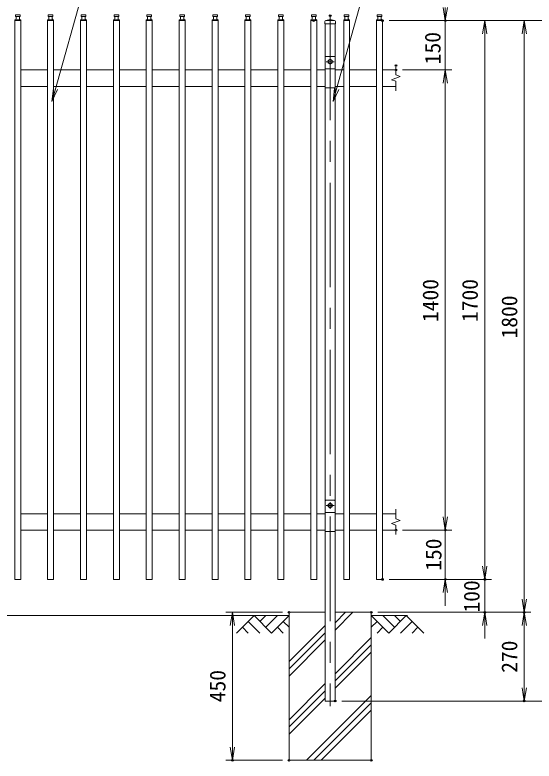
# Model space of a CAD drawing. Units: millimetres at full size. Extents: x -4200 to 4200, y -2970 to 2970.
# Drawn here: x -2242 to -663, y -683 to 1586 of the extents above; entities that cross this region are included whole.
import ezdxf
from ezdxf.enums import TextEntityAlignment as Align

# ---------------------------------------------------------------- set-up
doc = ezdxf.new("R2010")
doc.units = ezdxf.units.MM
doc.header["$LTSCALE"] = 10
doc.header["$PDMODE"] = 32
doc.header["$PDSIZE"] = 5
doc.linetypes.add('USER1', pattern=[50.8, 31.75, -6.35, 6.35, -6.35])
for name, color, linetype, lineweight in [('0-0_D-STR1', 1, 'Continuous', 18), ('0-1_D-BMK', 2, 'USER1', 13), ('0-2_D-BGD', 7, 'Continuous', 18), ('0-3_D-STR4', 7, 'Continuous', 18), ('0-4_D-DCR-HCH', 7, 'Continuous', 13), ('0-5_D-STR3', 3, 'Continuous', 13), ('0-6_D-STR-DIM', 7, 'Continuous', 13), ('0-7_0', 7, 'Continuous', 18), ('0-A_D-STR-TXT', 7, 'Continuous', 13)]:
    doc.layers.add(name, color=color, linetype=linetype, lineweight=lineweight)
doc.layers.add('0-8_Defpoints', color=253, linetype='Continuous')
doc.styles.add('ＭＳ ゴシック', font='')
doc.styles.get('ＭＳ ゴシック').set_extended_font_data('MS Gothic')

# ---------------------------------------------------------------- blocks, each defined once
blk = doc.blocks.new('_Open')
at = {"layer": '0-7_0'}
blk.add_line((-10, 1.667), (0, 0), dxfattribs=at)
blk.add_lwpolyline([(-10, -1.667), (0, 0), (-10, 0)], dxfattribs=at)

msp = doc.modelspace()

# ---------------------------------------------------------------- linework, layer by layer
at = {"layer": '0-0_D-STR1'}
for p, q in [((-2224.25, 1571.44), (-2242.25, 1571.44)), ((-2242.25, 1569.14), (-2224.25, 1569.14)), ((-2226.25, 1581.44), (-2240.25, 1581.44)), ((-2238.25, 1581.44), (-2238.25, 1574.44)), ((-2228.25, 1581.44), (-2228.25, 1574.44)), ((-2226.25, 1586.44), (-2226.25, 1581.44)), ((-2224.25, 1571.44), (-2224.25, -130.86)), ((-2124.25, 1571.44), (-2142.25, 1571.44)), ((-2142.25, 1569.14), (-2124.25, 1569.14)), ((-2126.25, 1581.44), (-2140.25, 1581.44)), ((-2138.25, 1581.44), (-2138.25, 1574.44)), ((-2128.25, 1581.44), (-2128.25, 1574.44)), ((-2126.25, 1586.44), (-2126.25, 1581.44)), ((-2124.25, 1571.44), (-2124.25, -130.86)), ((-2024.25, 1571.44), (-2042.25, 1571.44)), ((-2042.25, 1569.14), (-2024.25, 1569.14)), ((-2026.25, 1581.44), (-2040.25, 1581.44)), ((-2038.25, 1581.44), (-2038.25, 1574.44)), ((-2028.25, 1581.44), (-2028.25, 1574.44)), ((-2026.25, 1586.44), (-2026.25, 1581.44)), ((-2024.25, 1571.44), (-2024.25, -130.86)), ((-1924.25, 1571.44), (-1942.25, 1571.44)), ((-1942.25, 1569.14), (-1924.25, 1569.14)), ((-1926.25, 1581.44), (-1940.25, 1581.44)), ((-1938.25, 1581.44), (-1938.25, 1574.44)), ((-1928.25, 1581.44), (-1928.25, 1574.44)), ((-1926.25, 1586.44), (-1926.25, 1581.44)), ((-1924.25, 1571.44), (-1924.25, -130.86)), ((-1824.25, 1571.44), (-1842.25, 1571.44)), ((-1842.25, 1569.14), (-1824.25, 1569.14)), ((-1826.25, 1581.44), (-1840.25, 1581.44)), ((-1838.25, 1581.44), (-1838.25, 1574.44)), ((-1828.25, 1581.44), (-1828.25, 1574.44)), ((-1826.25, 1586.44), (-1826.25, 1581.44)), ((-1824.25, 1571.44), (-1824.25, -130.86)), ((-1724.25, 1571.44), (-1742.25, 1571.44)), ((-1742.25, 1569.14), (-1724.25, 1569.14)), ((-1726.25, 1581.44), (-1740.25, 1581.44)), ((-1738.25, 1581.44), (-1738.25, 1574.44)), ((-1728.25, 1581.44), (-1728.25, 1574.44)), ((-1726.25, 1586.44), (-1726.25, 1581.44)), ((-1724.25, 1571.44), (-1724.25, -130.86)), ((-1624.25, 1571.44), (-1642.25, 1571.44)), ((-1642.25, 1569.14), (-1624.25, 1569.14)), ((-1626.25, 1581.44), (-1640.25, 1581.44)), ((-1638.25, 1581.44), (-1638.25, 1574.44)), ((-1628.25, 1581.44), (-1628.25, 1574.44)), ((-1626.25, 1586.44), (-1626.25, 1581.44)), ((-1624.25, 1571.44), (-1624.25, -130.86)), ((-1524.25, 1571.44), (-1542.25, 1571.44)), ((-1542.25, 1569.14), (-1524.25, 1569.14)), ((-1526.25, 1581.44), (-1540.25, 1581.44)), ((-1538.25, 1581.44), (-1538.25, 1574.44)), ((-1528.25, 1581.44), (-1528.25, 1574.44)), ((-1526.25, 1586.44), (-1526.25, 1581.44)), ((-1524.25, 1571.44), (-1524.25, -130.86)), ((-1424.25, 1571.44), (-1442.25, 1571.44)), ((-1442.25, 1569.14), (-1424.25, 1569.14)), ((-1426.25, 1581.44), (-1440.25, 1581.44)), ((-1438.25, 1581.44), (-1438.25, 1574.44)), ((-1428.25, 1581.44), (-1428.25, 1574.44)), ((-1426.25, 1586.44), (-1426.25, 1581.44)), ((-1424.25, 1571.44), (-1424.25, -130.86)), ((-1324.25, 1571.44), (-1342.25, 1571.44)), ((-1342.25, 1569.14), (-1324.25, 1569.14)), ((-1326.25, 1581.44), (-1340.25, 1581.44)), ((-1338.25, 1581.44), (-1338.25, 1574.44)), ((-1328.25, 1581.44), (-1328.25, 1574.44)), ((-1326.25, 1586.44), (-1326.25, 1581.44)), ((-1324.25, 1571.44), (-1324.25, -130.86)), ((-1283.25, 1572.14), (-1296.5, 1569.14)), ((-1296.5, 1569.14), (-1270, 1569.14)), ((-1283.25, 1572.14), (-1270, 1569.14)), ((-1224.25, 1571.44), (-1242.25, 1571.44)), ((-1242.25, 1569.14), (-1224.25, 1569.14)), ((-1226.25, 1581.44), (-1240.25, 1581.44)), ((-1238.25, 1581.44), (-1238.25, 1574.44)), ((-1228.25, 1581.44), (-1228.25, 1574.44)), ((-1226.25, 1586.44), (-1226.25, 1581.44)), ((-1224.25, 1571.44), (-1224.25, -130.86)), ((-1124.25, 1571.44), (-1142.25, 1571.44)), ((-1142.25, 1569.14), (-1124.25, 1569.14)), ((-1126.25, 1581.44), (-1140.25, 1581.44)), ((-1138.25, 1581.44), (-1138.25, 1574.44)), ((-1128.25, 1581.44), (-1128.25, 1574.44)), ((-1126.25, 1586.44), (-1126.25, 1581.44)), ((-1124.25, 1571.44), (-1124.25, -130.86)), ((-1299.5, 1566.14), (-1299.5, 1559.14)), ((-1299.5, 1559.14), (-1267, 1559.14)), ((-1298.25, 1559.14), (-1298.25, 1458.14)), ((-1268.25, 1458.14), (-1268.25, 1559.14)), ((-1267, 1566.14), (-1267, 1559.14)), ((-2224.25, 1419.14), (-2142.25, 1419.14)), ((-2124.25, 1419.14), (-2042.25, 1419.14)), ((-2024.25, 1419.14), (-1942.25, 1419.14)), ((-1924.25, 1419.14), (-1842.25, 1419.14)), ((-1824.25, 1419.14), (-1742.25, 1419.14)), ((-1724.25, 1419.14), (-1642.25, 1419.14)), ((-1624.25, 1419.14), (-1542.25, 1419.14)), ((-1524.25, 1419.14), (-1442.25, 1419.14)), ((-1424.25, 1419.14), (-1342.25, 1419.14)), ((-1324.25, 1419.14), (-1298.25, 1419.14)), ((-1268.25, 1419.14), (-1242.25, 1419.14)), ((-1224.25, 1419.14), (-1142.25, 1419.14)), ((-1124.25, 1419.14), (-1083.25, 1419.14)), ((-2224.25, 1369.14), (-2142.25, 1369.14)), ((-2124.25, 1369.14), (-2042.25, 1369.14)), ((-2024.25, 1369.14), (-1942.25, 1369.14)), ((-1924.25, 1369.14), (-1842.25, 1369.14)), ((-1824.25, 1369.14), (-1742.25, 1369.14)), ((-1724.25, 1369.14), (-1642.25, 1369.14)), ((-1624.25, 1369.14), (-1542.25, 1369.14)), ((-1524.25, 1369.14), (-1442.25, 1369.14)), ((-1424.25, 1369.14), (-1342.25, 1369.14)), ((-1324.25, 1369.14), (-1298.25, 1369.14)), ((-1298.25, 1364.94), (-1298.25, 108.14)), ((-1268.25, 1369.14), (-1242.25, 1369.14)), ((-1268.25, 1364.94), (-1268.25, 108.14)), ((-1224.25, 1369.14), (-1142.25, 1369.14)), ((-1124.25, 1369.14), (-1083.25, 1369.14)), ((-2224.25, 69.14), (-2142.25, 69.14)), ((-2124.25, 69.14), (-2042.25, 69.14)), ((-2024.25, 69.14), (-1942.25, 69.14)), ((-1924.25, 69.14), (-1842.25, 69.14)), ((-1824.25, 69.14), (-1742.25, 69.14)), ((-1724.25, 69.14), (-1642.25, 69.14)), ((-1624.25, 69.14), (-1542.25, 69.14)), ((-1524.25, 69.14), (-1442.25, 69.14)), ((-1424.25, 69.14), (-1342.25, 69.14)), ((-1324.25, 69.14), (-1298.25, 69.14)), ((-1268.25, 69.14), (-1242.25, 69.14)), ((-1224.25, 69.14), (-1142.25, 69.14)), ((-1124.25, 69.14), (-1083.25, 69.14)), ((-2224.25, 19.14), (-2142.25, 19.14)), ((-2124.25, 19.14), (-2042.25, 19.14)), ((-2024.25, 19.14), (-1942.25, 19.14)), ((-1924.25, 19.14), (-1842.25, 19.14)), ((-1824.25, 19.14), (-1742.25, 19.14)), ((-1724.25, 19.14), (-1642.25, 19.14)), ((-1624.25, 19.14), (-1542.25, 19.14)), ((-1524.25, 19.14), (-1442.25, 19.14)), ((-1424.25, 19.14), (-1342.25, 19.14)), ((-1324.25, 19.14), (-1298.25, 19.14)), ((-1298.25, 14.94), (-1298.25, -500.86)), ((-1268.25, 19.14), (-1242.25, 19.14)), ((-1268.25, 14.94), (-1268.25, -500.86)), ((-1224.25, 19.14), (-1142.25, 19.14)), ((-1124.25, 19.14), (-1083.25, 19.14)), ((-1298.25, -500.86), (-1268.25, -500.86))]:
    msp.add_line(p, q, dxfattribs=at)
for points in [[(-2242.25, 1571.44), (-2242.25, -130.86), (-2224.25, -130.86)], [(-2226.25, 1586.44), (-2240.25, 1586.44), (-2240.25, 1581.44)], [(-2142.25, 1571.44), (-2142.25, -130.86), (-2124.25, -130.86)], [(-2126.25, 1586.44), (-2140.25, 1586.44), (-2140.25, 1581.44)], [(-2042.25, 1571.44), (-2042.25, -130.86), (-2024.25, -130.86)], [(-2026.25, 1586.44), (-2040.25, 1586.44), (-2040.25, 1581.44)], [(-1942.25, 1571.44), (-1942.25, -130.86), (-1924.25, -130.86)], [(-1926.25, 1586.44), (-1940.25, 1586.44), (-1940.25, 1581.44)], [(-1842.25, 1571.44), (-1842.25, -130.86), (-1824.25, -130.86)], [(-1826.25, 1586.44), (-1840.25, 1586.44), (-1840.25, 1581.44)], [(-1742.25, 1571.44), (-1742.25, -130.86), (-1724.25, -130.86)], [(-1726.25, 1586.44), (-1740.25, 1586.44), (-1740.25, 1581.44)], [(-1642.25, 1571.44), (-1642.25, -130.86), (-1624.25, -130.86)], [(-1626.25, 1586.44), (-1640.25, 1586.44), (-1640.25, 1581.44)], [(-1542.25, 1571.44), (-1542.25, -130.86), (-1524.25, -130.86)], [(-1526.25, 1586.44), (-1540.25, 1586.44), (-1540.25, 1581.44)], [(-1442.25, 1571.44), (-1442.25, -130.86), (-1424.25, -130.86)], [(-1426.25, 1586.44), (-1440.25, 1586.44), (-1440.25, 1581.44)], [(-1342.25, 1571.44), (-1342.25, -130.86), (-1324.25, -130.86)], [(-1326.25, 1586.44), (-1340.25, 1586.44), (-1340.25, 1581.44)], [(-1242.25, 1571.44), (-1242.25, -130.86), (-1224.25, -130.86)], [(-1226.25, 1586.44), (-1240.25, 1586.44), (-1240.25, 1581.44)], [(-1142.25, 1571.44), (-1142.25, -130.86), (-1124.25, -130.86)], [(-1126.25, 1586.44), (-1140.25, 1586.44), (-1140.25, 1581.44)]]:
    msp.add_lwpolyline(points, dxfattribs=at)
for centre, start, end in [((-2241.25, 1574.44), 270, 0), ((-2225.25, 1574.44), 179.99992, 270), ((-2141.25, 1574.44), 270, 0), ((-2125.25, 1574.44), 179.99992, 270), ((-2041.25, 1574.44), 270, 0), ((-2025.25, 1574.44), 179.99992, 270), ((-1941.25, 1574.44), 270, 0), ((-1925.25, 1574.44), 179.99992, 270), ((-1841.25, 1574.44), 270, 0), ((-1825.25, 1574.44), 179.99992, 270), ((-1741.25, 1574.44), 270, 0), ((-1725.25, 1574.44), 179.99992, 270), ((-1641.25, 1574.44), 270, 0), ((-1625.25, 1574.44), 179.99992, 270), ((-1541.25, 1574.44), 270, 0), ((-1525.25, 1574.44), 179.99992, 270), ((-1441.25, 1574.44), 270, 0), ((-1425.25, 1574.44), 179.99992, 270), ((-1341.25, 1574.44), 270, 0), ((-1325.25, 1574.44), 179.99992, 270), ((-1296.5, 1566.14), 90, 180), ((-1270, 1566.14), 0, 90), ((-1241.25, 1574.44), 270, 0), ((-1225.25, 1574.44), 179.99992, 270), ((-1141.25, 1574.44), 270, 0), ((-1125.25, 1574.44), 179.99992, 270)]:
    msp.add_arc(centre, 3, start, end, dxfattribs=at)
at = {"layer": '0-1_D-BMK'}
for p, q in [((-1283.25, 1584.14), (-1283.25, -515.86)), ((-1283.25, 1454.14), (-1283.25, 1434.14)), ((-1270.75, 1444.14), (-1295.75, 1444.14)), ((-1270.75, 94.14), (-1295.75, 94.14)), ((-1283.25, 104.14), (-1283.25, 84.14))]:
    msp.add_line(p, q, dxfattribs=at)
at = {"layer": '0-2_D-BGD'}
for p, q in [((-1408.25, -240.86), (-3158.25, -240.86)), ((-1158.25, -240.86), (-1048.25, -240.86))]:
    msp.add_line(p, q, dxfattribs=at)
at = {"layer": '0-3_D-STR4'}
for p, q in [((-1408.25, -230.86), (-1408.25, -680.86)), ((-1298.25, -230.86), (-1408.25, -230.86)), ((-1158.25, -230.86), (-1268.25, -230.86)), ((-1158.25, -230.86), (-1158.25, -680.86)), ((-1158.25, -680.86), (-1408.25, -680.86))]:
    msp.add_line(p, q, dxfattribs=at)
at = {"layer": '0-4_D-DCR-HCH'}
for p, q in [((-1514.68, -240.86), (-1567.89, -294.07)), ((-1514.68, -240.86), (-1461.46, -294.07)), ((-1496.94, -258.59), (-1479.2, -240.86)), ((-1479.2, -276.33), (-1443.73, -240.86)), ((-1461.46, -294.07), (-1408.25, -240.86)), ((-1268.25, -284.87), (-1214.23, -230.86)), ((-1268.25, -262.78), (-1236.33, -230.86)), ((-1105.04, -294.07), (-1158.25, -240.86)), ((-1087.3, -276.33), (-1122.78, -240.86)), ((-1051.83, -240.86), (-1105.04, -294.07)), ((-1069.47, -258.69), (-1087.3, -240.86)), ((-1051.83, -240.86), (-998.62, -294.07)), ((-1532.41, -258.59), (-1496.78, -294.07)), ((-1425.99, -258.59), (-1408.25, -276.25)), ((-1408.25, -380.68), (-1298.25, -270.68)), ((-1140.51, -258.59), (-1158.25, -276.25)), ((-1034.09, -258.59), (-1069.73, -294.07)), ((-1550.15, -276.33), (-1532.33, -294.07)), ((-1443.73, -276.33), (-1425.91, -294.07)), ((-1408.25, -402.78), (-1298.25, -292.78)), ((-1122.78, -276.33), (-1140.6, -294.07)), ((-1016.35, -276.33), (-1034.17, -294.07)), ((-1408.25, -424.87), (-1298.25, -314.87)), ((-1268.25, -417.46), (-1158.25, -307.46)), ((-1268.25, -439.55), (-1158.25, -329.55)), ((-1268.25, -461.65), (-1158.25, -351.65)), ((-1408.25, -557.46), (-1298.25, -447.46)), ((-1408.25, -579.55), (-1298.25, -469.55)), ((-1408.25, -601.65), (-1298.25, -491.65)), ((-1354.87, -680.86), (-1158.25, -484.23)), ((-1332.78, -680.86), (-1158.25, -506.33)), ((-1310.68, -680.86), (-1158.25, -528.43))]:
    msp.add_line(p, q, dxfattribs=at)
at = {"layer": '0-5_D-STR3'}
for p, q in [((-1298.25, 1458.14), (-1298.25, 1364.94)), ((-1296.25, 1460.14), (-1270.25, 1460.14)), ((-1268.25, 1458.14), (-1268.25, 1364.94)), ((-1298.25, 1422.34), (-1268.25, 1422.34)), ((-1298.25, 1364.94), (-1268.25, 1364.94)), ((-1298.25, 108.14), (-1298.25, 14.94)), ((-1296.25, 110.14), (-1270.25, 110.14)), ((-1268.25, 108.14), (-1268.25, 14.94)), ((-1298.25, 72.34), (-1268.25, 72.34)), ((-1298.25, 14.94), (-1268.25, 14.94))]:
    msp.add_line(p, q, dxfattribs=at)
for points in [[(-1276.75, 1447.9), (-1283.25, 1451.65), (-1289.75, 1447.9), (-1289.75, 1440.39), (-1283.25, 1436.64), (-1276.75, 1440.39)], [(-1276.75, 97.9), (-1283.25, 101.65), (-1289.75, 97.9), (-1289.75, 90.39), (-1283.25, 86.64), (-1276.75, 90.39)]]:
    msp.add_lwpolyline(points, close=True, dxfattribs=at)
for centre in [(-1283.25, 1444.14), (-1283.25, 94.14)]:
    msp.add_circle(centre, 6.25, dxfattribs=at)
for centre, start, end in [((-1296.25, 1458.14), 90, 180), ((-1270.25, 1458.14), 0, 90), ((-1296.25, 108.14), 90, 180), ((-1270.25, 108.14), 0, 90)]:
    msp.add_arc(centre, 2, start, end, dxfattribs=at)
at = {"layer": '0-6_D-STR-DIM'}
for p, q in [((-1104.25, 1569.14), (-913.25, 1569.14)), ((-1104.25, 1569.14), (-793.25, 1569.14)), ((-1104.25, 1569.14), (-673.25, 1569.14)), ((-1104.25, 1569.14), (-553.25, 1569.14)), ((-933.25, 1419.14), (-933.25, 1569.14)), ((-813.25, 1569.14), (-813.25, -130.86)), ((-693.25, 1569.14), (-693.25, -230.86)), ((-1083.25, 1432.57), (-1083.25, 1403.76)), ((-1063.25, 1419.14), (-913.25, 1419.14)), ((-1063.25, 1419.14), (-913.25, 1419.14)), ((-933.25, 1419.14), (-933.25, 19.14)), ((-1096.47, 1389.33), (-1070.04, 1398.95)), ((-1083.25, 1384.52), (-1096.47, 1389.33)), ((-1070.04, 1398.95), (-1083.25, 1403.76)), ((-1083.25, 1384.52), (-1083.25, 1355.72)), ((-933.25, 1379.14), (-933.25, 1339.14)), ((-933.25, 59.14), (-933.25, 99.14)), ((-1083.25, 82.57), (-1083.25, 53.76)), ((-1096.47, 39.33), (-1070.04, 48.95)), ((-1070.04, 48.95), (-1083.25, 53.76)), ((-1083.25, 34.52), (-1096.47, 39.33)), ((-1083.25, 34.52), (-1083.25, 5.72)), ((-1063.25, 19.14), (-913.25, 19.14)), ((-1063.25, 19.14), (-913.25, 19.14)), ((-933.25, 19.14), (-933.25, -130.86)), ((-813.25, -90.86), (-813.25, -50.86)), ((-1104.25, -130.86), (-913.25, -130.86)), ((-1104.25, -130.86), (-793.25, -130.86)), ((-1104.25, -130.86), (-793.25, -130.86)), ((-813.25, -130.86), (-813.25, -230.86)), ((-933.25, -170.86), (-933.25, -210.86)), ((-1428.25, -230.86), (-1600.38, -230.86)), ((-1580.38, -230.86), (-1580.38, -680.86)), ((-1138.25, -230.86), (-793.25, -230.86)), ((-1138.25, -230.86), (-673.25, -230.86)), ((-1138.25, -230.86), (-673.25, -230.86)), ((-693.25, -230.86), (-693.25, -500.86)), ((-813.25, -270.86), (-813.25, -310.86)), ((-1248.25, -500.86), (-673.25, -500.86)), ((-1248.25, -500.86), (-553.25, -500.86)), ((-1428.25, -680.86), (-1600.38, -680.86))]:
    msp.add_line(p, q, dxfattribs=at)
at = {"layer": '0-8_Defpoints'}
for p in [(-1333.25, 1569.14), (-1283.25, 1584.14), (-1124.25, 1569.14), (-1124.25, 1569.14), (-933.25, 1569.14), (-1083.25, 1432.57), (-1083.25, 1419.14), (-1083.25, 19.14), (-1083.25, 19.14), (-933.25, 19.14), (-1124.25, -130.86), (-933.25, -130.86), (-813.25, -130.86), (-1408.25, -230.86), (-1158.25, -230.86), (-813.25, -230.86), (-693.25, -230.86), (-1268.25, -500.86), (-693.25, -500.86), (-1580.38, -680.86), (-1408.25, -680.86), (-1408.25, -680.86), (-1158.25, -680.86)]:
    msp.add_point(p, dxfattribs=at)
at = {"layer": '0-A_D-STR-TXT'}
for points in [[(-1541.83, 1691.27), (-2026.52, 1691.27), (-2128.72, 1325.26)], [(-736.93, 1691.27), (-1171.62, 1691.27), (-1273.82, 1325.26)]]:
    msp.add_lwpolyline(points, dxfattribs=at)

# ---------------------------------------------------------------- block references
at = {"layer": '0-6_D-STR-DIM', "xscale": 4, "yscale": 4}
for p, rotation in [((-933.25, 1569.14), 270), ((-813.25, 1569.14), 90), ((-693.25, 1569.14), 90), ((-933.25, 1419.14), 90), ((-933.25, 1419.14), 90), ((-933.25, 19.14), 270), ((-933.25, 19.14), 270), ((-813.25, -130.86), 270), ((-813.25, -130.86), 270), ((-933.25, -130.86), 90), ((-693.25, -230.86), 270), ((-1580.38, -230.86), 90), ((-813.25, -230.86), 90), ((-693.25, -230.86), 90), ((-693.25, -500.86), 270), ((-1580.38, -680.86), 270)]:
    msp.add_blockref('_Open', p, dxfattribs=dict(at, rotation=rotation))
at = {"layer": '0-A_D-STR-TXT', "xscale": 4, "yscale": 4, "rotation": 254.39815}
for p in [(-2129.26, 1323.33), (-1274.36, 1323.33)]:
    msp.add_blockref('_Open', p, dxfattribs=at)

# ---------------------------------------------------------------- texts
at = {"layer": '0-6_D-STR-DIM', "style": 'ＭＳ ゴシック'}
for s, p in [('150', (-933.26, 1436.43)), ('1400', (-940, 652.22)), ('1700', (-820, 652.22)), ('1800', (-700, 602.22)), ('150', (-930.6, -104.59)), ('100', (-814.78, -231.52)), ('270', (-700, -414.87)), ('450', (-1587.13, -504.36))]:
    msp.add_text(s, height=48.09, rotation=90, dxfattribs=at).set_placement(p, align=Align.BOTTOM_LEFT)

doc.saveas('drawing.dxf')
